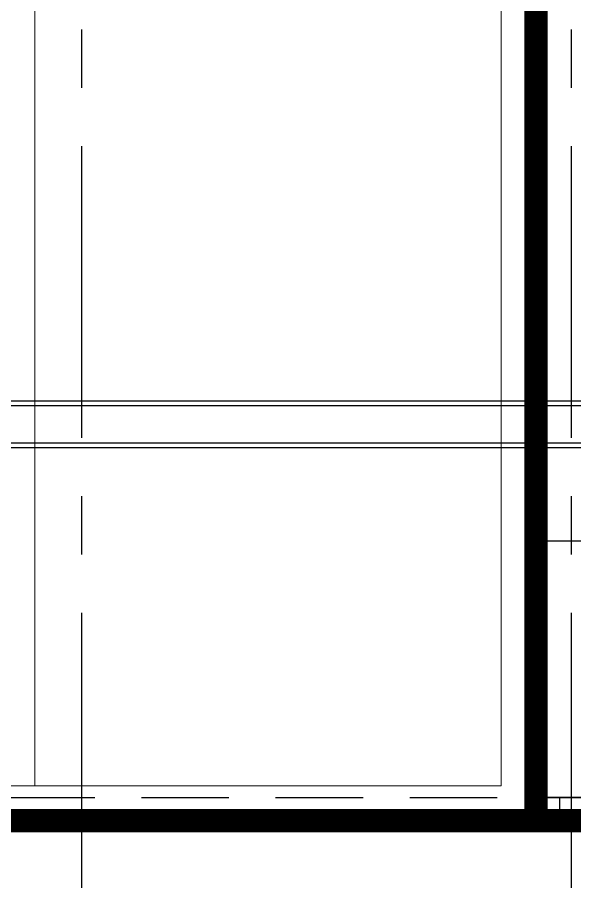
# Model space of a CAD drawing. Header units: metres. Extents: x -58 to 722, y -1100 to 345.
# Drawn here: x 239.426 to 240.621, y -482.152 to -480.299 of the extents above; entities that cross this region are included whole.
import ezdxf

# ---------------------------------------------------------------- set-up
doc = ezdxf.new("R2010")
doc.units = ezdxf.units.M
doc.header["$MEASUREMENT"] = 0
for name, pattern in [('CENTER2', [1.125, 0.75, -0.125, 0.125, -0.125]), ('CENTERX2', [4, 2.5, -0.5, 0.5, -0.5]), ('HIDDEN2', [0.1875, 0.125, -0.0625])]:
    doc.linetypes.add(name, pattern=pattern)
for name, color, linetype in [('FSR_ARQ_007PROYECCIONES', 200, 'HIDDEN2'), ('FSR_ARQ_016EJES', 135, 'CENTER2'), ('FSR_ARQ_028JARDINERAS', 133, 'Continuous'), ('FSR_ARQ_29PERFILES ACERO', 143, 'Continuous')]:
    doc.layers.add(name, color=color, linetype=linetype)
doc.layers.add('FSR_ARQ_013VENTANAS', color=4, linetype='Continuous', lineweight=5)
doc.layers.add('muro bajo', color=33, linetype='Continuous', lineweight=9)

msp = doc.modelspace()

# ---------------------------------------------------------------- linework, layer by layer
at = {"layer": 'FSR_ARQ_007PROYECCIONES', "ltscale": 1.5}
msp.add_line((231.93, -481.9714), (248.2949, -481.9714), dxfattribs=at)
at = {"layer": 'FSR_ARQ_013VENTANAS', "lineweight": 0}
for points in [[(236.7386, -479.3714), (240.5386, -479.3714), (240.5386, -482.0214), (236.7386, -482.0214)], [(236.8136, -479.4464), (240.4636, -479.4464), (240.4636, -481.9464), (236.8136, -481.9464)]]:
    msp.add_lwpolyline(points, close=True, dxfattribs=at)
msp.add_lwpolyline([(239.4636, -479.4464), (239.4636, -481.9464)], dxfattribs=at)
at = {"layer": 'FSR_ARQ_016EJES', "linetype": 'CENTERX2', "ltscale": 0.25}
for p, q in [((239.5636, -474.5754), (239.5636, -485.6001)), ((240.6136, -474.5754), (240.6136, -485.6001))]:
    msp.add_line(p, q, dxfattribs=at)
at = {"layer": 'FSR_ARQ_028JARDINERAS', "ltscale": 0.005}
for points in [[(240.5386, -481.9714), (240.5386, -481.4214), (241.9386, -481.4214), (241.9386, -481.9714), (240.5386, -481.9714)], [(240.5886, -481.9714), (240.5886, -481.9714), (240.5886, -482.0214)]]:
    msp.add_lwpolyline(points, dxfattribs=at)
at = {"layer": 'FSR_ARQ_29PERFILES ACERO', "ltscale": 0.005}
for points in [[(236.7386, -481.1214), (241.9886, -481.1214)], [(236.7386, -481.1314), (241.9886, -481.1314)], [(236.7386, -481.2114), (241.9886, -481.2114)], [(236.7386, -481.2214), (241.9886, -481.2214)]]:
    msp.add_lwpolyline(points, dxfattribs=at)
at = {"layer": 'muro bajo', "ltscale": 0.005, "const_width": 0.05}
for points in [[(241.9886, -482.2714), (241.9886, -482.0214), (236.7386, -482.0214), (236.7386, -479.3714), (241.9886, -479.3714), (241.9886, -479.1214), (236.4386, -479.1214)], [(240.5386, -479.3714), (240.5386, -482.0214)]]:
    msp.add_lwpolyline(points, dxfattribs=at)

doc.saveas('drawing.dxf')
